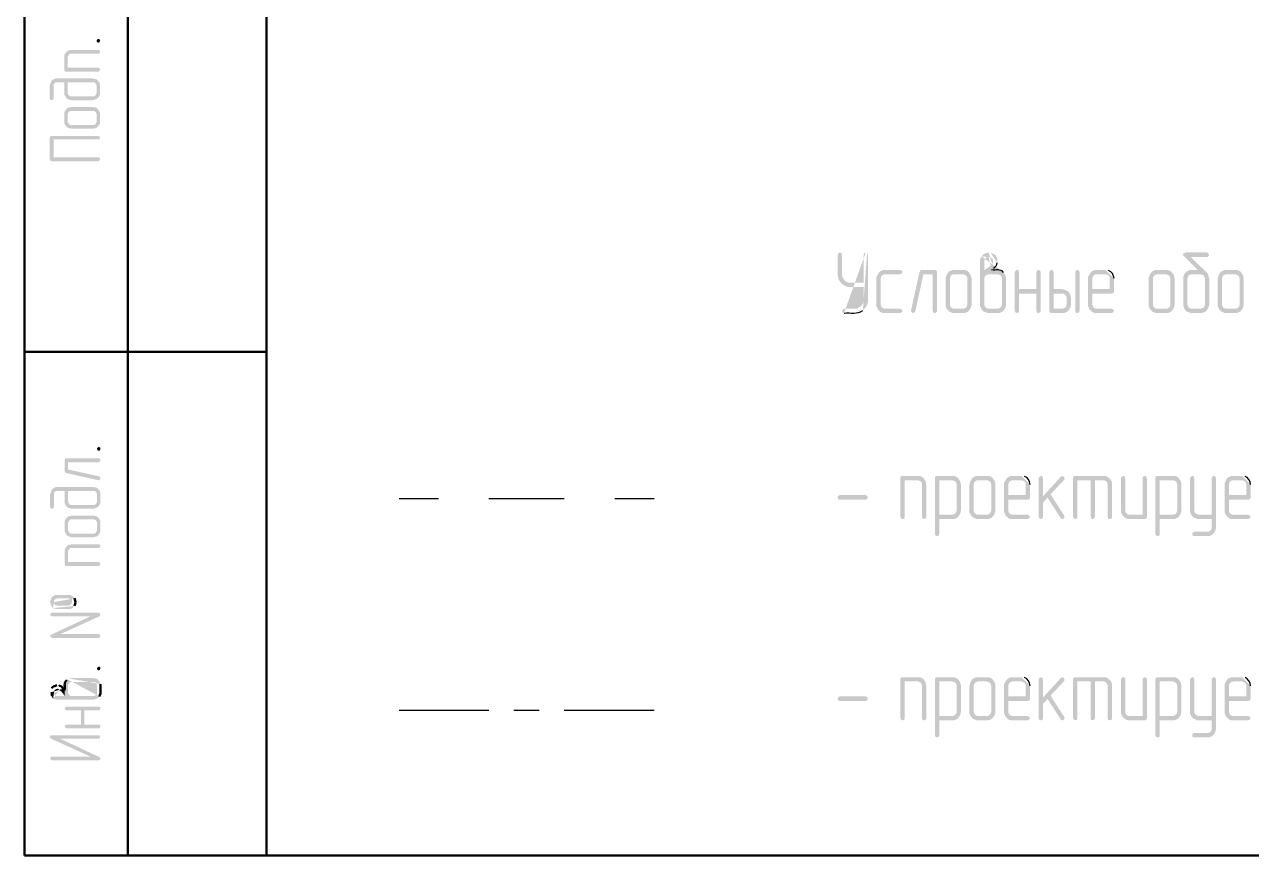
# Model space of a CAD drawing. Header units: millimetres. Extents: x -211 to 10565, y -2293 to 2244.
# Drawn here: x 4537.2 to 4598.1, y -25.8 to 15.5 of the extents above; entities that cross this region are included whole.
import ezdxf

# ---------------------------------------------------------------- set-up
doc = ezdxf.new("R2010")
doc.units = ezdxf.units.MM
doc.layers.add('PDF _Геометрия', color=7, linetype='Continuous')
doc.layers.add('PDF _Сплошная заливка', color=7, linetype='Continuous')

msp = doc.modelspace()

# ---------------------------------------------------------------- hatches: boundary and pattern name
at = {"layer": 'PDF _Сплошная заливка', "transparency": 33554559}
for points in [[(4540.77, 14.668), (4540.791, 14.71), (4540.855, 14.753), (4540.918, 14.731), (4540.939, 14.668), (4540.918, 14.604), (4540.918, 14.583), (4540.855, 14.562), (4540.791, 14.583), (4540.77, 14.647)], [(4539.162, 13.843), (4539.162, 13.208), (4539.183, 13.144), (4539.246, 13.123), (4540.855, 13.123), (4540.918, 13.165), (4540.939, 13.229), (4540.918, 13.292), (4540.855, 13.314), (4539.331, 13.314), (4539.331, 13.843), (4539.31, 14.139), (4539.268, 14.097), (4539.225, 14.033), (4539.183, 13.991), (4539.162, 13.906)], [(4539.31, 14.139), (4539.331, 13.843), (4539.352, 13.906), (4539.395, 13.97), (4539.458, 14.012), (4540.855, 14.012), (4540.918, 14.054), (4540.939, 14.118), (4540.918, 14.181), (4540.855, 14.202), (4539.522, 14.202), (4539.437, 14.181), (4539.373, 14.181)], [(4538.442, 12.425), (4538.442, 11.79), (4538.485, 11.727), (4538.548, 11.705), (4538.612, 11.727), (4538.612, 11.748), (4538.633, 11.811), (4538.633, 12.488), (4538.675, 12.552), (4538.739, 12.594), (4539.162, 12.594), (4539.162, 12.002), (4539.183, 11.938), (4539.268, 11.811), (4539.31, 11.769), (4539.331, 12.594), (4540.643, 12.594), (4540.707, 12.552), (4540.749, 12.488), (4540.77, 12.425), (4540.77, 11.769), (4540.833, 11.811), (4540.876, 11.875), (4540.918, 11.938), (4540.939, 12.002), (4540.939, 12.488), (4540.918, 12.573), (4540.876, 12.615), (4540.833, 12.679), (4540.791, 12.721), (4540.728, 12.763), (4540.664, 12.763), (4540.58, 12.785), (4538.739, 12.785), (4538.675, 12.763), (4538.548, 12.679), (4538.506, 12.615), (4538.463, 12.488)], [(4539.31, 11.769), (4539.373, 11.748), (4539.437, 11.727), (4539.522, 11.705), (4540.58, 11.705), (4540.643, 11.727), (4540.728, 11.748), (4540.77, 11.769), (4540.77, 12.065), (4540.749, 12.002), (4540.707, 11.938), (4540.643, 11.896), (4539.458, 11.896), (4539.395, 11.938), (4539.352, 12.002), (4539.331, 12.065), (4539.331, 12.594)], [(4539.162, 11.007), (4539.162, 10.584), (4539.183, 10.52), (4539.268, 10.393), (4539.331, 10.351), (4539.331, 11.007), (4539.352, 11.071), (4539.395, 11.134), (4539.458, 11.176), (4540.643, 11.176), (4540.707, 11.134), (4540.749, 11.071), (4540.77, 11.007), (4540.77, 10.647), (4540.791, 10.351), (4540.833, 10.393), (4540.876, 10.457), (4540.918, 10.52), (4540.939, 10.584), (4540.939, 11.071), (4540.918, 11.134), (4540.876, 11.198), (4540.833, 11.261), (4540.791, 11.303), (4540.728, 11.346), (4540.664, 11.346), (4540.58, 11.367), (4539.522, 11.367), (4539.437, 11.346), (4539.373, 11.346), (4539.31, 11.303), (4539.268, 11.261), (4539.225, 11.198), (4539.183, 11.155), (4539.162, 11.071)], [(4539.331, 10.351), (4539.373, 10.33), (4539.458, 10.309), (4539.522, 10.288), (4540.58, 10.288), (4540.643, 10.309), (4540.728, 10.33), (4540.791, 10.351), (4540.77, 10.647), (4540.749, 10.584), (4540.707, 10.52), (4540.643, 10.478), (4539.458, 10.478), (4539.395, 10.52), (4539.352, 10.584), (4539.331, 10.647), (4539.331, 11.007)], [(4538.442, 9.843), (4538.442, 8.764), (4538.485, 8.701), (4538.548, 8.679), (4540.855, 8.679), (4540.918, 8.722), (4540.939, 8.785), (4540.918, 8.849), (4540.855, 8.87), (4538.633, 8.87), (4538.633, 9.759), (4538.548, 9.928), (4538.527, 9.928), (4538.463, 9.907)], [(4538.548, 9.928), (4538.633, 9.759), (4540.855, 9.759), (4540.918, 9.78), (4540.939, 9.843), (4540.918, 9.907), (4540.855, 9.928)], [(4577.631, 4.151), (4577.568, 4.109), (4577.526, 4.024), (4577.526, 3.008), (4577.547, 2.945), (4577.568, 2.818), (4577.61, 2.755), (4577.653, 2.691), (4577.716, 2.628), (4578.16, 2.649), (4578.076, 2.649), (4578.012, 2.67), (4577.928, 2.712), (4577.864, 2.776), (4577.822, 2.839), (4577.78, 2.903), (4577.737, 3.072), (4577.737, 4.045), (4577.716, 4.109)], [(4595.851, 4.151), (4594.771, 4.151), (4594.771, 4.13), (4594.687, 4.109), (4594.644, 4.045), (4594.666, 4.003), (4595.385, 3.284), (4595.004, 3.284), (4594.941, 3.262), (4594.856, 3.22), (4594.793, 3.157), (4594.729, 3.093), (4594.708, 3.03), (4594.666, 2.945), (4594.666, 1.485), (4594.708, 1.421), (4594.729, 1.337), (4595.089, 1.358), (4595.004, 1.379), (4594.941, 1.421), (4594.898, 1.485), (4594.877, 1.57), (4594.877, 2.86), (4594.898, 2.945), (4594.941, 3.008), (4595.004, 3.051), (4595.089, 3.072), (4595.512, 3.072), (4595.893, 3.093), (4595.829, 3.157), (4595.046, 3.918), (4595.851, 3.918), (4595.914, 3.961), (4595.956, 4.024), (4595.914, 4.109)], [(4580.636, 3.284), (4579.79, 3.284), (4579.705, 3.241), (4579.642, 3.22), (4579.578, 3.157), (4579.536, 3.093), (4579.494, 3.008), (4579.451, 2.945), (4579.451, 1.485), (4579.494, 1.4), (4579.515, 1.337), (4579.578, 1.273), (4579.642, 1.21), (4579.705, 1.168), (4579.79, 1.146), (4580.636, 1.146), (4580.7, 1.189), (4580.742, 1.252), (4580.7, 1.316), (4580.636, 1.358), (4579.874, 1.358), (4579.79, 1.379), (4579.726, 1.421), (4579.684, 1.485), (4579.663, 1.57), (4579.663, 2.86), (4579.684, 2.945), (4579.726, 3.008), (4579.79, 3.051), (4579.874, 3.072), (4580.636, 3.072), (4580.7, 3.114), (4580.742, 3.178), (4580.7, 3.241)], [(4582.35, 3.284), (4581.694, 3.284), (4581.631, 3.262), (4581.588, 3.199), (4581.165, 1.273), (4581.165, 1.252), (4581.208, 1.168), (4581.271, 1.146), (4581.335, 1.168), (4581.377, 1.231), (4581.779, 3.072), (4582.244, 3.072), (4582.456, 3.178), (4582.456, 3.199), (4582.414, 3.262)], [(4582.456, 3.178), (4582.244, 3.072), (4582.244, 1.252), (4582.266, 1.168), (4582.35, 1.146), (4582.414, 1.168), (4582.456, 1.252)], [(4582.964, 3.093), (4582.922, 3.008), (4582.9, 2.945), (4582.879, 2.86), (4582.879, 1.485), (4582.922, 1.4), (4582.943, 1.337), (4583.302, 1.358), (4583.218, 1.379), (4583.154, 1.421), (4583.112, 1.485), (4583.091, 1.57), (4583.091, 2.86), (4583.112, 2.945), (4583.154, 3.008), (4583.218, 3.051), (4583.302, 3.072), (4583.747, 3.072)], [(4583.747, 3.284), (4583.218, 3.284), (4583.133, 3.241), (4583.07, 3.22), (4583.006, 3.157), (4582.964, 3.093), (4583.747, 3.072), (4583.81, 3.051), (4583.895, 3.008), (4583.937, 2.945), (4583.958, 2.86), (4583.958, 1.57), (4583.937, 1.485), (4583.895, 1.421), (4583.831, 1.379), (4583.747, 1.358), (4583.302, 1.358), (4582.943, 1.337), (4583.07, 1.21), (4583.133, 1.189), (4583.218, 1.146), (4583.81, 1.146), (4583.895, 1.168), (4583.98, 1.21), (4584.043, 1.273), (4584.085, 1.337), (4584.128, 1.4), (4584.17, 1.57), (4584.17, 2.86), (4584.128, 3.03), (4584.085, 3.093), (4584.043, 3.157), (4583.98, 3.22), (4583.895, 3.262), (4583.831, 3.284)], [(4585.799, 3.093), (4585.44, 3.072), (4585.524, 3.051), (4585.609, 3.008), (4585.651, 2.945), (4585.672, 2.86), (4585.672, 1.57), (4585.651, 1.485), (4585.609, 1.421), (4585.524, 1.379), (4585.44, 1.358), (4585.016, 1.358), (4584.657, 1.337), (4584.784, 1.21), (4584.868, 1.189), (4584.932, 1.146), (4585.545, 1.146), (4585.609, 1.168), (4585.694, 1.21), (4585.757, 1.273), (4585.842, 1.4), (4585.863, 1.485), (4585.884, 1.57), (4585.884, 2.86), (4585.863, 2.945), (4585.842, 3.03)], [(4586.413, 3.284), (4586.35, 3.241), (4586.307, 3.178), (4586.307, 1.252), (4586.35, 1.168), (4586.413, 1.146), (4586.498, 1.168), (4586.519, 1.252), (4586.519, 2.099), (4587.386, 2.099), (4586.519, 2.331), (4586.519, 3.178), (4586.498, 3.262)], [(4587.492, 3.284), (4587.408, 3.241), (4587.386, 3.178), (4587.386, 2.331), (4586.519, 2.331), (4587.386, 2.099), (4587.386, 1.252), (4587.408, 1.168), (4587.492, 1.146), (4587.556, 1.168), (4587.598, 1.252), (4587.598, 3.178), (4587.556, 3.262)], [(4588.127, 3.284), (4588.064, 3.241), (4588.021, 3.178), (4588.021, 1.231), (4588.064, 1.168), (4588.127, 1.146), (4588.741, 1.146), (4588.825, 1.168), (4588.91, 1.21), (4588.973, 1.273), (4589.016, 1.337), (4588.233, 1.358), (4588.233, 2.099), (4588.656, 2.099), (4589.016, 2.141), (4588.973, 2.204), (4588.91, 2.247), (4588.825, 2.289), (4588.762, 2.31), (4588.656, 2.331), (4588.233, 2.331), (4588.233, 3.178), (4588.212, 3.262)], [(4589.418, 3.284), (4589.333, 3.241), (4589.312, 3.178), (4589.312, 1.252), (4589.333, 1.168), (4589.418, 1.146), (4589.481, 1.168), (4589.502, 1.168), (4589.524, 1.252), (4589.524, 3.178), (4589.481, 3.262)], [(4590.031, 3.093), (4589.989, 3.008), (4589.947, 2.945), (4589.947, 1.485), (4589.989, 1.4), (4590.01, 1.337), (4590.074, 1.273), (4590.137, 1.21), (4590.201, 1.168), (4590.285, 1.146), (4591.132, 1.146), (4591.195, 1.189), (4591.238, 1.252), (4591.195, 1.316), (4591.132, 1.358), (4590.37, 1.358), (4590.285, 1.379), (4590.222, 1.421), (4590.18, 1.485), (4590.158, 1.57), (4590.158, 2.099), (4591.132, 2.099), (4591.153, 2.12), (4591.216, 2.141), (4591.238, 2.226), (4590.158, 2.331), (4590.158, 2.86), (4590.18, 2.945), (4590.222, 3.008), (4590.285, 3.051), (4590.37, 3.072), (4590.814, 3.072)], [(4593.036, 3.093), (4592.994, 3.008), (4592.973, 2.945), (4592.952, 2.86), (4592.952, 1.485), (4592.994, 1.4), (4593.015, 1.337), (4593.375, 1.358), (4593.29, 1.379), (4593.227, 1.421), (4593.184, 1.485), (4593.163, 1.57), (4593.163, 2.86), (4593.184, 2.945), (4593.227, 3.008), (4593.29, 3.051), (4593.375, 3.072), (4593.819, 3.072)], [(4593.819, 3.284), (4593.29, 3.284), (4593.206, 3.241), (4593.142, 3.22), (4593.079, 3.157), (4593.036, 3.093), (4593.819, 3.072), (4593.883, 3.051), (4593.967, 3.008), (4594.01, 2.945), (4594.031, 2.86), (4594.031, 1.57), (4594.01, 1.485), (4593.967, 1.421), (4593.904, 1.379), (4593.819, 1.358), (4593.375, 1.358), (4593.015, 1.337), (4593.142, 1.21), (4593.206, 1.189), (4593.29, 1.146), (4593.883, 1.146), (4593.967, 1.168), (4594.052, 1.21), (4594.115, 1.273), (4594.2, 1.4), (4594.242, 1.57), (4594.242, 2.86), (4594.2, 3.03), (4594.115, 3.157), (4594.052, 3.22), (4593.967, 3.262), (4593.904, 3.284)], [(4595.893, 3.093), (4595.512, 3.072), (4595.597, 3.051), (4595.681, 3.008), (4595.724, 2.945), (4595.745, 2.86), (4595.745, 1.57), (4595.724, 1.485), (4595.681, 1.421), (4595.597, 1.379), (4595.512, 1.358), (4595.089, 1.358), (4594.729, 1.337), (4594.793, 1.273), (4594.856, 1.21), (4594.941, 1.189), (4595.004, 1.146), (4595.618, 1.146), (4595.681, 1.189), (4595.766, 1.21), (4595.829, 1.273), (4595.914, 1.4), (4595.956, 1.57), (4595.956, 2.86), (4595.935, 2.924), (4595.914, 3.008)], [(4596.464, 3.093), (4596.422, 3.008), (4596.401, 2.945), (4596.38, 2.86), (4596.38, 1.485), (4596.422, 1.4), (4596.443, 1.337), (4596.803, 1.358), (4596.718, 1.379), (4596.655, 1.421), (4596.612, 1.485), (4596.591, 1.57), (4596.591, 2.86), (4596.612, 2.945), (4596.655, 3.008), (4596.718, 3.051), (4596.803, 3.072), (4597.247, 3.072)], [(4597.247, 3.284), (4596.718, 3.284), (4596.634, 3.241), (4596.57, 3.22), (4596.507, 3.157), (4596.464, 3.093), (4597.247, 3.072), (4597.311, 3.051), (4597.395, 3.008), (4597.438, 2.945), (4597.459, 2.86), (4597.459, 1.57), (4597.438, 1.485), (4597.395, 1.421), (4597.332, 1.379), (4597.247, 1.358), (4596.803, 1.358), (4596.443, 1.337), (4596.507, 1.273), (4596.57, 1.21), (4596.634, 1.189), (4596.718, 1.146), (4597.311, 1.146), (4597.395, 1.168), (4597.48, 1.21), (4597.543, 1.273), (4597.628, 1.4), (4597.67, 1.57), (4597.67, 2.86), (4597.628, 3.03), (4597.543, 3.157), (4597.48, 3.22), (4597.395, 3.262), (4597.332, 3.284)], [(4589.016, 2.141), (4588.656, 2.099), (4588.741, 2.099), (4588.825, 2.056), (4588.868, 1.972), (4588.889, 1.887), (4588.889, 1.57), (4588.868, 1.485), (4588.825, 1.421), (4588.741, 1.379), (4588.656, 1.358), (4588.233, 1.358), (4589.016, 1.337), (4589.058, 1.4), (4589.079, 1.485), (4589.1, 1.57), (4589.1, 1.887), (4589.058, 2.056)], [(4539.183, -6.154), (4539.183, -6.704), (4539.204, -6.746), (4539.246, -6.789), (4540.855, -7.149), (4540.876, -7.149), (4540.939, -7.106), (4540.96, -7.043), (4540.939, -7), (4540.897, -6.958), (4539.352, -6.62), (4539.352, -6.26), (4539.268, -6.069), (4539.246, -6.069), (4539.204, -6.091)], [(4539.268, -6.069), (4539.352, -6.26), (4540.876, -6.26), (4540.939, -6.217), (4540.96, -6.154), (4540.939, -6.091), (4540.876, -6.069)], [(4540.791, -5.583), (4540.812, -5.54), (4540.876, -5.498), (4540.939, -5.519), (4540.96, -5.583), (4540.939, -5.646), (4540.939, -5.667), (4540.876, -5.688), (4540.812, -5.667), (4540.791, -5.604)], [(4581.504, -6.937), (4580.721, -6.937), (4580.657, -6.958), (4580.636, -7.043), (4580.636, -8.968), (4580.679, -9.053), (4580.742, -9.074), (4580.827, -9.053), (4580.848, -8.968), (4580.848, -7.149), (4581.504, -7.149), (4581.842, -7.127), (4581.8, -7.064), (4581.737, -7), (4581.652, -6.958), (4581.588, -6.937)], [(4581.842, -7.127), (4581.504, -7.149), (4581.567, -7.17), (4581.652, -7.212), (4581.694, -7.275), (4581.715, -7.36), (4581.715, -8.968), (4581.737, -9.053), (4581.821, -9.074), (4581.885, -9.053), (4581.927, -8.968), (4581.927, -7.36), (4581.885, -7.191)], [(4583.218, -6.937), (4582.435, -6.937), (4582.371, -6.958), (4582.35, -7.043), (4582.35, -9.836), (4582.393, -9.899), (4582.456, -9.921), (4582.541, -9.899), (4582.562, -9.815), (4582.562, -9.074), (4583.302, -9.074), (4583.366, -9.053), (4583.451, -9.011), (4583.514, -8.947), (4583.556, -8.884), (4582.562, -8.863), (4582.562, -7.149), (4583.218, -7.149), (4583.556, -7.127), (4583.514, -7.064), (4583.451, -7), (4583.366, -6.958), (4583.302, -6.937)], [(4583.556, -7.127), (4583.218, -7.149), (4583.281, -7.17), (4583.366, -7.212), (4583.408, -7.275), (4583.429, -7.36), (4583.429, -8.651), (4583.408, -8.736), (4583.366, -8.799), (4583.281, -8.841), (4583.218, -8.863), (4582.562, -8.863), (4583.556, -8.884), (4583.599, -8.82), (4583.641, -8.651), (4583.641, -7.36), (4583.599, -7.191)], [(4584.149, -7.127), (4584.107, -7.212), (4584.085, -7.275), (4584.064, -7.36), (4584.064, -8.736), (4584.107, -8.82), (4584.128, -8.884), (4584.487, -8.863), (4584.403, -8.841), (4584.339, -8.799), (4584.297, -8.736), (4584.276, -8.651), (4584.276, -7.36), (4584.297, -7.275), (4584.339, -7.212), (4584.403, -7.17), (4584.487, -7.149), (4584.932, -7.149)], [(4584.932, -6.937), (4584.403, -6.937), (4584.318, -6.979), (4584.255, -7), (4584.191, -7.064), (4584.149, -7.127), (4584.932, -7.149), (4584.995, -7.17), (4585.08, -7.212), (4585.122, -7.275), (4585.143, -7.36), (4585.143, -8.651), (4585.122, -8.736), (4585.08, -8.799), (4585.016, -8.841), (4584.932, -8.863), (4584.487, -8.863), (4584.128, -8.884), (4584.255, -9.011), (4584.318, -9.032), (4584.403, -9.074), (4584.995, -9.074), (4585.08, -9.053), (4585.165, -9.011), (4585.228, -8.947), (4585.313, -8.82), (4585.334, -8.736), (4585.355, -8.651), (4585.355, -7.36), (4585.313, -7.191), (4585.228, -7.064), (4585.165, -7), (4585.08, -6.958), (4585.016, -6.937)], [(4585.863, -7.127), (4585.821, -7.212), (4585.778, -7.275), (4585.778, -8.736), (4585.821, -8.82), (4585.842, -8.884), (4585.905, -8.947), (4585.969, -9.011), (4586.032, -9.053), (4586.117, -9.074), (4586.963, -9.074), (4587.027, -9.032), (4587.069, -8.968), (4587.027, -8.905), (4586.963, -8.863), (4586.201, -8.863), (4586.117, -8.841), (4586.053, -8.799), (4586.011, -8.736), (4585.99, -8.651), (4585.99, -8.122), (4586.963, -8.122), (4586.984, -8.101), (4587.048, -8.08), (4587.069, -7.995), (4585.99, -7.889), (4585.99, -7.36), (4586.011, -7.275), (4586.053, -7.212), (4586.117, -7.17), (4586.201, -7.149), (4586.646, -7.149)], [(4587.598, -6.937), (4587.535, -6.979), (4587.492, -7.043), (4587.492, -8.968), (4587.535, -9.053), (4587.598, -9.074), (4587.683, -9.053), (4587.704, -8.968), (4587.704, -8.27), (4587.937, -8.016), (4587.704, -7.953), (4587.704, -7.043), (4587.683, -6.958)], [(4588.677, -6.937), (4588.593, -6.979), (4587.704, -7.953), (4587.937, -8.016), (4588.593, -9.032), (4588.614, -9.053), (4588.677, -9.074), (4588.741, -9.053), (4588.783, -8.968), (4588.762, -8.905), (4588.085, -7.847), (4588.762, -7.127), (4588.783, -7.043), (4588.741, -6.979)], [(4590.709, -6.937), (4589.291, -6.937), (4589.227, -6.958), (4589.206, -7.043), (4589.206, -8.968), (4589.249, -9.053), (4589.312, -9.074), (4589.397, -9.053), (4589.418, -8.968), (4589.418, -7.149), (4590.709, -7.149), (4591.068, -7.127), (4590.941, -7), (4590.878, -6.958), (4590.793, -6.937)], [(4590.285, -7.149), (4590.074, -7.149), (4590.074, -8.968), (4590.095, -9.053), (4590.18, -9.074), (4590.243, -9.053), (4590.285, -8.968)], [(4591.068, -7.127), (4590.709, -7.149), (4590.793, -7.17), (4590.857, -7.212), (4590.899, -7.275), (4590.92, -7.36), (4590.92, -8.968), (4590.941, -9.053), (4591.026, -9.074), (4591.111, -9.053), (4591.132, -8.968), (4591.132, -7.275), (4591.111, -7.191)], [(4591.682, -6.937), (4591.618, -6.979), (4591.576, -7.043), (4591.576, -8.736), (4591.618, -8.82), (4591.64, -8.884), (4591.999, -8.863), (4591.915, -8.841), (4591.851, -8.799), (4591.809, -8.736), (4591.788, -8.651), (4591.788, -7.043), (4591.767, -6.958)], [(4592.761, -6.937), (4592.677, -6.979), (4592.655, -7.043), (4592.655, -8.863), (4591.999, -8.863), (4591.64, -8.884), (4591.703, -8.947), (4591.767, -9.011), (4591.83, -9.032), (4591.915, -9.074), (4592.782, -9.074), (4592.846, -9.032), (4592.867, -8.968), (4592.867, -7.043), (4592.825, -6.958)], [(4594.158, -6.937), (4593.375, -6.937), (4593.311, -6.958), (4593.29, -7.043), (4593.29, -9.836), (4593.332, -9.899), (4593.396, -9.921), (4593.481, -9.899), (4593.502, -9.815), (4593.502, -9.074), (4594.242, -9.074), (4594.306, -9.053), (4594.391, -9.011), (4594.454, -8.947), (4594.496, -8.884), (4593.502, -8.863), (4593.502, -7.149), (4594.158, -7.149), (4594.496, -7.127), (4594.454, -7.064), (4594.391, -7), (4594.306, -6.958), (4594.242, -6.937)], [(4594.496, -7.127), (4594.158, -7.149), (4594.221, -7.17), (4594.306, -7.212), (4594.348, -7.275), (4594.369, -7.36), (4594.369, -8.651), (4594.348, -8.736), (4594.306, -8.799), (4594.221, -8.841), (4594.158, -8.863), (4593.502, -8.863), (4594.496, -8.884), (4594.539, -8.82), (4594.581, -8.651), (4594.581, -7.36), (4594.539, -7.191)], [(4595.11, -6.937), (4595.046, -6.979), (4595.004, -7.043), (4595.004, -8.736), (4595.046, -8.799), (4595.068, -8.884), (4595.427, -8.863), (4595.364, -8.841), (4595.279, -8.799), (4595.237, -8.736), (4595.216, -8.651), (4595.216, -7.043), (4595.195, -6.958)], [(4596.189, -6.937), (4596.104, -6.979), (4596.083, -7.043), (4596.083, -8.863), (4595.427, -8.863), (4595.068, -8.884), (4595.195, -9.011), (4595.279, -9.032), (4595.343, -9.074), (4596.083, -9.074), (4596.083, -9.497), (4596.062, -9.582), (4596.02, -9.645), (4595.956, -9.688), (4595.872, -9.709), (4595.216, -9.709), (4595.131, -9.751), (4595.11, -9.815), (4595.131, -9.899), (4595.216, -9.921), (4595.956, -9.921), (4596.02, -9.899), (4596.104, -9.857), (4596.168, -9.794), (4596.253, -9.667), (4596.295, -9.497), (4596.295, -7.043), (4596.253, -6.958)], [(4596.803, -7.127), (4596.76, -7.212), (4596.718, -7.275), (4596.718, -8.736), (4596.76, -8.82), (4596.782, -8.884), (4596.845, -8.947), (4596.909, -9.011), (4596.972, -9.053), (4597.057, -9.074), (4597.903, -9.074), (4597.967, -9.032), (4598.009, -8.968), (4597.967, -8.905), (4597.903, -8.863), (4597.141, -8.863), (4597.057, -8.841), (4596.993, -8.799), (4596.951, -8.736), (4596.93, -8.651), (4596.93, -8.122), (4597.903, -8.122), (4597.924, -8.101), (4597.988, -8.08), (4598.009, -7.995), (4596.93, -7.889), (4596.93, -7.36), (4596.951, -7.275), (4596.993, -7.212), (4597.057, -7.17), (4597.141, -7.149), (4597.586, -7.149)], [(4538.463, -7.847), (4538.463, -8.482), (4538.506, -8.545), (4538.569, -8.566), (4538.633, -8.545), (4538.633, -8.524), (4538.654, -8.46), (4538.654, -7.783), (4538.696, -7.72), (4538.76, -7.678), (4539.183, -7.678), (4539.183, -8.27), (4539.204, -8.334), (4539.246, -8.397), (4539.289, -8.46), (4539.331, -8.503), (4539.352, -7.678), (4540.664, -7.678), (4540.728, -7.72), (4540.77, -7.783), (4540.791, -7.847), (4540.791, -8.503), (4540.855, -8.46), (4540.939, -8.334), (4540.96, -8.27), (4540.96, -7.783), (4540.939, -7.699), (4540.897, -7.656), (4540.855, -7.593), (4540.812, -7.551), (4540.749, -7.508), (4540.685, -7.508), (4540.601, -7.487), (4538.76, -7.487), (4538.696, -7.508), (4538.633, -7.551), (4538.569, -7.593), (4538.527, -7.656), (4538.506, -7.72), (4538.485, -7.783)], [(4539.331, -8.503), (4539.395, -8.524), (4539.458, -8.545), (4539.543, -8.566), (4540.601, -8.566), (4540.664, -8.545), (4540.749, -8.524), (4540.791, -8.503), (4540.791, -8.207), (4540.77, -8.27), (4540.728, -8.334), (4540.664, -8.376), (4539.479, -8.376), (4539.416, -8.334), (4539.373, -8.27), (4539.352, -8.207), (4539.352, -7.678)], [(4578.922, -8.122), (4577.631, -8.122), (4577.547, -8.08), (4577.526, -7.995), (4577.547, -7.931), (4577.631, -7.889), (4578.922, -7.889), (4578.986, -7.931), (4579.028, -7.995), (4578.986, -8.08)], [(4539.183, -9.265), (4539.183, -9.688), (4539.204, -9.751), (4539.246, -9.815), (4539.289, -9.878), (4539.352, -9.921), (4539.352, -9.265), (4539.373, -9.201), (4539.416, -9.138), (4539.479, -9.095), (4540.664, -9.095), (4540.728, -9.138), (4540.77, -9.201), (4540.791, -9.265), (4540.791, -9.624), (4540.812, -9.921), (4540.855, -9.878), (4540.939, -9.751), (4540.96, -9.688), (4540.96, -9.201), (4540.939, -9.138), (4540.855, -9.011), (4540.812, -8.968), (4540.749, -8.926), (4540.685, -8.926), (4540.601, -8.905), (4539.543, -8.905), (4539.458, -8.926), (4539.395, -8.926), (4539.331, -8.968), (4539.289, -9.011), (4539.246, -9.074), (4539.204, -9.116), (4539.183, -9.201)], [(4539.352, -9.921), (4539.395, -9.942), (4539.479, -9.963), (4539.543, -9.984), (4540.601, -9.984), (4540.664, -9.963), (4540.749, -9.942), (4540.812, -9.921), (4540.791, -9.624), (4540.77, -9.688), (4540.728, -9.751), (4540.664, -9.794), (4539.479, -9.794), (4539.416, -9.751), (4539.373, -9.688), (4539.352, -9.624), (4539.352, -9.265)], [(4539.331, -10.386), (4539.352, -10.682), (4539.373, -10.619), (4539.416, -10.555), (4539.479, -10.513), (4540.876, -10.513), (4540.939, -10.471), (4540.96, -10.407), (4540.939, -10.344), (4540.876, -10.323), (4539.543, -10.323), (4539.458, -10.344), (4539.395, -10.344)], [(4539.183, -10.682), (4539.183, -11.317), (4539.204, -11.381), (4539.268, -11.402), (4540.876, -11.402), (4540.939, -11.359), (4540.96, -11.296), (4540.939, -11.232), (4540.876, -11.211), (4539.352, -11.211), (4539.352, -10.682), (4539.331, -10.386), (4539.289, -10.428), (4539.246, -10.492), (4539.204, -10.534), (4539.183, -10.619)], [(4538.463, -13.2), (4538.485, -13.243), (4538.485, -13.306), (4538.569, -13.433), (4538.569, -13.454), (4538.612, -13.497), (4538.654, -13.2), (4538.654, -13.137), (4538.696, -13.073), (4538.76, -13.031), (4538.823, -13.01), (4539.373, -13.01), (4539.437, -13.031), (4539.5, -13.073), (4539.522, -13.137), (4539.543, -13.2), (4539.564, -12.904), (4539.5, -12.862), (4539.437, -12.841), (4538.739, -12.841), (4538.675, -12.862), (4538.612, -12.904), (4538.527, -12.989), (4538.506, -13.052), (4538.485, -13.116)], [(4538.463, -13.814), (4538.506, -13.878), (4538.569, -13.899), (4540.474, -13.899), (4540.876, -13.729), (4538.548, -13.729), (4538.506, -13.751)], [(4538.463, -14.872), (4538.506, -14.936), (4538.569, -14.978), (4538.971, -14.787), (4540.918, -13.899), (4540.96, -13.814), (4540.939, -13.751), (4540.876, -13.729), (4540.474, -13.899), (4538.527, -14.809), (4538.485, -14.83)], [(4538.569, -14.978), (4540.876, -14.978), (4540.939, -14.936), (4540.96, -14.872), (4540.939, -14.809), (4540.876, -14.787), (4538.971, -14.787)], [(4540.791, -16.48), (4540.812, -16.438), (4540.876, -16.396), (4540.939, -16.417), (4540.96, -16.48), (4540.939, -16.544), (4540.939, -16.565), (4540.876, -16.586), (4540.812, -16.565), (4540.791, -16.501)], [(4581.504, -16.925), (4580.721, -16.925), (4580.657, -16.946), (4580.636, -17.03), (4580.636, -18.956), (4580.679, -19.041), (4580.742, -19.062), (4580.827, -19.041), (4580.848, -18.956), (4580.848, -17.136), (4581.504, -17.136), (4581.842, -17.115), (4581.8, -17.052), (4581.737, -16.988), (4581.652, -16.946), (4581.588, -16.925)], [(4583.218, -16.925), (4582.435, -16.925), (4582.371, -16.946), (4582.35, -17.03), (4582.35, -19.824), (4582.393, -19.887), (4582.456, -19.908), (4582.541, -19.887), (4582.562, -19.802), (4582.562, -19.062), (4583.302, -19.062), (4583.366, -19.041), (4583.451, -18.998), (4583.514, -18.935), (4583.556, -18.871), (4582.562, -18.85), (4582.562, -17.136), (4583.218, -17.136), (4583.556, -17.115), (4583.514, -17.052), (4583.451, -16.988), (4583.366, -16.946), (4583.302, -16.925)], [(4584.932, -16.925), (4584.403, -16.925), (4584.318, -16.967), (4584.255, -16.988), (4584.191, -17.052), (4584.149, -17.115), (4584.932, -17.136), (4584.995, -17.157), (4585.08, -17.2), (4585.122, -17.263), (4585.143, -17.348), (4585.143, -18.639), (4585.122, -18.723), (4585.08, -18.787), (4585.016, -18.829), (4584.932, -18.85), (4584.487, -18.85), (4584.128, -18.871), (4584.255, -18.998), (4584.318, -19.02), (4584.403, -19.062), (4584.995, -19.062), (4585.08, -19.041), (4585.165, -18.998), (4585.228, -18.935), (4585.313, -18.808), (4585.355, -18.639), (4585.355, -17.348), (4585.334, -17.263), (4585.313, -17.179), (4585.228, -17.052), (4585.165, -16.988), (4585.08, -16.946), (4585.016, -16.925)], [(4587.598, -16.925), (4587.535, -16.967), (4587.492, -17.03), (4587.492, -18.956), (4587.535, -19.041), (4587.598, -19.062), (4587.683, -19.041), (4587.704, -18.956), (4587.704, -18.258), (4587.937, -18.004), (4587.704, -17.94), (4587.704, -17.03), (4587.683, -16.946)], [(4588.677, -16.925), (4588.593, -16.967), (4587.704, -17.94), (4587.937, -18.004), (4588.593, -19.02), (4588.614, -19.041), (4588.677, -19.062), (4588.741, -19.041), (4588.783, -18.956), (4588.762, -18.893), (4588.085, -17.835), (4588.762, -17.115), (4588.783, -17.03), (4588.741, -16.967)], [(4590.709, -16.925), (4589.291, -16.925), (4589.227, -16.946), (4589.206, -17.03), (4589.206, -18.956), (4589.249, -19.041), (4589.312, -19.062), (4589.397, -19.041), (4589.418, -18.956), (4589.418, -17.136), (4590.709, -17.136), (4591.068, -17.115), (4590.941, -16.988), (4590.878, -16.946), (4590.793, -16.925)], [(4591.682, -16.925), (4591.618, -16.967), (4591.576, -17.03), (4591.576, -18.723), (4591.618, -18.808), (4591.64, -18.871), (4591.999, -18.85), (4591.915, -18.829), (4591.851, -18.787), (4591.809, -18.723), (4591.788, -18.639), (4591.788, -17.03), (4591.767, -16.946)], [(4592.761, -16.925), (4592.677, -16.967), (4592.655, -17.03), (4592.655, -18.85), (4591.999, -18.85), (4591.64, -18.871), (4591.703, -18.935), (4591.767, -18.998), (4591.83, -19.02), (4591.915, -19.062), (4592.782, -19.062), (4592.846, -19.02), (4592.867, -18.956), (4592.867, -17.03), (4592.825, -16.946)], [(4594.158, -16.925), (4593.375, -16.925), (4593.311, -16.946), (4593.29, -17.03), (4593.29, -19.824), (4593.332, -19.887), (4593.396, -19.908), (4593.481, -19.887), (4593.502, -19.802), (4593.502, -19.062), (4594.242, -19.062), (4594.306, -19.041), (4594.391, -18.998), (4594.454, -18.935), (4594.496, -18.871), (4593.502, -18.85), (4593.502, -17.136), (4594.158, -17.136), (4594.496, -17.115), (4594.454, -17.052), (4594.391, -16.988), (4594.306, -16.946), (4594.242, -16.925)], [(4595.11, -16.925), (4595.046, -16.967), (4595.004, -17.03), (4595.004, -18.723), (4595.046, -18.787), (4595.068, -18.871), (4595.427, -18.85), (4595.364, -18.829), (4595.279, -18.787), (4595.237, -18.723), (4595.216, -18.639), (4595.216, -17.03), (4595.195, -16.946)], [(4596.189, -16.925), (4596.104, -16.967), (4596.083, -17.03), (4596.083, -18.85), (4595.427, -18.85), (4595.068, -18.871), (4595.195, -18.998), (4595.279, -19.02), (4595.343, -19.062), (4596.083, -19.062), (4596.083, -19.485), (4596.062, -19.57), (4596.02, -19.633), (4595.956, -19.676), (4595.872, -19.697), (4595.216, -19.697), (4595.131, -19.739), (4595.11, -19.802), (4595.131, -19.887), (4595.216, -19.908), (4595.956, -19.908), (4596.02, -19.887), (4596.104, -19.845), (4596.168, -19.781), (4596.253, -19.654), (4596.295, -19.485), (4596.295, -17.03), (4596.253, -16.946)], [(4581.842, -17.115), (4581.504, -17.136), (4581.567, -17.157), (4581.652, -17.2), (4581.694, -17.263), (4581.715, -17.348), (4581.715, -18.956), (4581.737, -19.041), (4581.821, -19.062), (4581.885, -19.041), (4581.927, -18.956), (4581.927, -17.348), (4581.885, -17.179)], [(4583.556, -17.115), (4583.218, -17.136), (4583.281, -17.157), (4583.366, -17.2), (4583.408, -17.263), (4583.429, -17.348), (4583.429, -18.639), (4583.408, -18.723), (4583.366, -18.787), (4583.281, -18.829), (4583.218, -18.85), (4582.562, -18.85), (4583.556, -18.871), (4583.599, -18.808), (4583.641, -18.639), (4583.641, -17.348), (4583.599, -17.179)], [(4584.149, -17.115), (4584.107, -17.2), (4584.085, -17.263), (4584.064, -17.348), (4584.064, -18.723), (4584.107, -18.808), (4584.128, -18.871), (4584.487, -18.85), (4584.403, -18.829), (4584.339, -18.787), (4584.297, -18.723), (4584.276, -18.639), (4584.276, -17.348), (4584.297, -17.263), (4584.339, -17.2), (4584.403, -17.157), (4584.487, -17.136), (4584.932, -17.136)], [(4585.863, -17.115), (4585.821, -17.2), (4585.778, -17.263), (4585.778, -18.723), (4585.821, -18.808), (4585.842, -18.871), (4585.905, -18.935), (4585.969, -18.998), (4586.032, -19.041), (4586.117, -19.062), (4586.963, -19.062), (4587.027, -19.02), (4587.069, -18.956), (4587.027, -18.893), (4586.963, -18.85), (4586.201, -18.85), (4586.117, -18.829), (4586.053, -18.787), (4586.011, -18.723), (4585.99, -18.639), (4585.99, -18.11), (4586.963, -18.11), (4586.984, -18.088), (4587.048, -18.067), (4587.069, -17.983), (4585.99, -17.877), (4585.99, -17.348), (4586.011, -17.263), (4586.053, -17.2), (4586.117, -17.157), (4586.201, -17.136), (4586.646, -17.136)], [(4590.285, -17.136), (4590.074, -17.136), (4590.074, -18.956), (4590.095, -19.041), (4590.18, -19.062), (4590.243, -19.041), (4590.285, -18.956)], [(4591.068, -17.115), (4590.709, -17.136), (4590.793, -17.157), (4590.857, -17.2), (4590.899, -17.263), (4590.92, -17.348), (4590.92, -18.956), (4590.941, -19.041), (4591.026, -19.062), (4591.111, -19.041), (4591.132, -18.956), (4591.132, -17.263), (4591.111, -17.179)], [(4594.496, -17.115), (4594.158, -17.136), (4594.221, -17.157), (4594.306, -17.2), (4594.348, -17.263), (4594.369, -17.348), (4594.369, -18.639), (4594.348, -18.723), (4594.306, -18.787), (4594.221, -18.829), (4594.158, -18.85), (4593.502, -18.85), (4594.496, -18.871), (4594.539, -18.808), (4594.581, -18.639), (4594.581, -17.348), (4594.539, -17.179)], [(4596.803, -17.115), (4596.76, -17.2), (4596.718, -17.263), (4596.718, -18.723), (4596.76, -18.808), (4596.782, -18.871), (4596.845, -18.935), (4596.909, -18.998), (4596.972, -19.041), (4597.057, -19.062), (4597.903, -19.062), (4597.967, -19.02), (4598.009, -18.956), (4597.967, -18.893), (4597.903, -18.85), (4597.141, -18.85), (4597.057, -18.829), (4596.993, -18.787), (4596.951, -18.723), (4596.93, -18.639), (4596.93, -18.11), (4597.903, -18.11), (4597.924, -18.088), (4597.988, -18.067), (4598.009, -17.983), (4596.93, -17.877), (4596.93, -17.348), (4596.951, -17.263), (4596.993, -17.2), (4597.057, -17.157), (4597.141, -17.136), (4597.586, -17.136)], [(4578.922, -18.11), (4577.631, -18.11), (4577.547, -18.067), (4577.526, -17.983), (4577.547, -17.919), (4577.631, -17.877), (4578.922, -17.877), (4578.986, -17.919), (4579.028, -17.983), (4578.986, -18.067)], [(4539.183, -18.469), (4539.204, -18.533), (4539.268, -18.575), (4539.987, -18.575), (4539.987, -19.273), (4540.156, -18.575), (4540.876, -18.575), (4540.939, -18.533), (4540.96, -18.469), (4540.939, -18.406), (4540.876, -18.385), (4539.268, -18.385), (4539.204, -18.427)], [(4539.183, -19.358), (4539.204, -19.422), (4539.268, -19.464), (4540.876, -19.464), (4540.939, -19.422), (4540.96, -19.358), (4540.939, -19.295), (4540.876, -19.273), (4540.156, -19.273), (4540.156, -18.575), (4539.987, -19.273), (4539.268, -19.273), (4539.204, -19.316)], [(4538.442, -19.887), (4538.442, -19.908), (4538.506, -19.972), (4540.453, -20.86), (4540.855, -21.051), (4540.918, -21.03), (4540.96, -20.966), (4540.939, -20.924), (4540.897, -20.882), (4538.95, -19.972), (4538.548, -19.802), (4538.527, -19.802), (4538.463, -19.824)], [(4538.548, -19.802), (4538.95, -19.972), (4540.855, -19.972), (4540.918, -19.951), (4540.939, -19.887), (4540.918, -19.824), (4540.855, -19.802)], [(4538.463, -20.945), (4538.485, -21.009), (4538.548, -21.051), (4540.855, -21.051), (4540.453, -20.86), (4538.548, -20.86), (4538.485, -20.903)]]:
    msp.add_hatch(color=256, dxfattribs=at).paths.add_polyline_path(points)
h = msp.add_hatch(color=256, dxfattribs=at)
h.paths.add_polyline_path([(4578.922, 4.151), (4578.838, 4.109), (4578.816, 4.024), (4578.816, 2.649), (4578.16, 2.649), (4577.716, 2.628), (4577.78, 2.564), (4577.843, 2.522), (4577.928, 2.479), (4578.012, 2.458), (4578.076, 2.437), (4578.816, 2.437), (4578.816, 1.781), (4578.774, 1.612), (4578.689, 1.485), (4578.626, 1.443), (4578.541, 1.4), (4578.478, 1.358), (4577.843, 1.358), (4577.78, 1.316), (4577.737, 1.252), (4577.78, 1.168), (4577.843, 1.146)], flags=0)
h.paths.add_polyline_path([(4578.774, 1.273), (4578.838, 1.337), (4578.901, 1.4), (4578.943, 1.464), (4578.986, 1.548), (4579.007, 1.612), (4579.028, 1.697), (4579.028, 4.045), (4578.986, 4.109)], flags=0)
h = msp.add_hatch(color=256, dxfattribs=at)
h.paths.add_polyline_path([(4584.657, 3.961), (4584.636, 3.897), (4584.593, 3.813), (4584.593, 1.485), (4584.636, 1.421), (4584.657, 1.337), (4585.016, 1.358), (4584.932, 1.379), (4584.868, 1.421), (4584.826, 1.485), (4584.805, 1.57), (4584.805, 2.86), (4584.826, 2.945), (4584.868, 3.008), (4584.932, 3.051), (4585.016, 3.072), (4585.44, 3.072), (4585.799, 3.093), (4585.757, 3.157)], flags=0)
h.paths.add_polyline_path([(4585.165, 3.284), (4584.805, 3.284), (4584.805, 3.728), (4584.826, 3.813), (4584.868, 3.876), (4584.932, 3.918), (4585.016, 3.918)], flags=0)
h = msp.add_hatch(color=256, dxfattribs=at)
h.paths.add_polyline_path([(4585.016, 4.151), (4584.953, 4.13), (4584.868, 4.109), (4584.805, 4.088), (4584.72, 4.024), (4584.657, 3.961), (4585.016, 3.918), (4585.101, 3.918), (4585.165, 3.876), (4585.186, 3.876), (4585.228, 3.791), (4585.228, 3.643), (4585.186, 3.58), (4585.165, 3.559), (4585.101, 3.495), (4585.038, 3.432), (4584.974, 3.389), (4584.805, 3.284), (4585.165, 3.284), (4585.249, 3.368)], flags=0)
h.paths.add_polyline_path([(4585.44, 3.643), (4585.44, 3.834), (4585.418, 3.897), (4585.376, 3.982), (4585.313, 4.045), (4585.27, 4.066), (4585.186, 4.109), (4585.122, 4.13)], flags=0)
h = msp.add_hatch(color=256, dxfattribs=at)
h.paths.add_polyline_path([(4590.814, 3.284), (4590.285, 3.284), (4590.201, 3.241), (4590.137, 3.22), (4590.074, 3.157), (4590.031, 3.093), (4590.814, 3.072), (4590.878, 3.051), (4590.963, 3.008), (4591.005, 2.945), (4591.026, 2.86), (4591.026, 2.331), (4590.158, 2.331), (4591.238, 2.226), (4591.238, 2.86)], flags=0)
h.paths.add_polyline_path([(4590.963, 3.262), (4590.899, 3.284)], flags=0)
h = msp.add_hatch(color=256, dxfattribs=at)
h.paths.add_polyline_path([(4586.646, -6.937), (4586.117, -6.937), (4586.032, -6.979), (4585.969, -7), (4585.905, -7.064), (4585.863, -7.127), (4586.646, -7.149), (4586.709, -7.17), (4586.794, -7.212), (4586.836, -7.275), (4586.857, -7.36), (4586.857, -7.889), (4585.99, -7.889), (4587.069, -7.995), (4587.069, -7.36)], flags=0)
h.paths.add_polyline_path([(4586.794, -6.958), (4586.73, -6.937)], flags=0)
h = msp.add_hatch(color=256, dxfattribs=at)
h.paths.add_polyline_path([(4597.586, -6.937), (4597.057, -6.937), (4596.972, -6.979), (4596.909, -7), (4596.845, -7.064), (4596.803, -7.127), (4597.586, -7.149), (4597.649, -7.17), (4597.734, -7.212), (4597.776, -7.275), (4597.797, -7.36), (4597.797, -7.889), (4596.93, -7.889), (4598.009, -7.995), (4598.009, -7.36)], flags=0)
h.paths.add_polyline_path([(4597.734, -6.958), (4597.67, -6.937)], flags=0)
h = msp.add_hatch(color=256, dxfattribs=at)
h.paths.add_polyline_path([(4538.612, -13.497), (4538.675, -13.518), (4538.739, -13.539), (4539.458, -13.539), (4539.522, -13.518), (4539.585, -13.476), (4539.67, -13.391)], flags=0)
h.paths.add_polyline_path([(4539.67, -13.01), (4539.627, -12.946), (4539.564, -12.904), (4539.543, -13.2), (4539.522, -13.264), (4539.5, -13.306), (4539.479, -13.327), (4539.437, -13.349), (4539.352, -13.37), (4538.823, -13.37), (4538.739, -13.349), (4538.696, -13.327), (4538.654, -13.264), (4538.654, -13.2)], flags=0)
h = msp.add_hatch(color=256, dxfattribs=at)
h.paths.add_polyline_path([(4538.612, -17.983), (4538.675, -18.004), (4538.739, -18.025), (4538.823, -18.046), (4540.601, -18.046), (4540.664, -18.025), (4540.749, -18.004), (4540.791, -17.983), (4540.791, -17.686), (4540.77, -17.75), (4540.728, -17.813), (4540.664, -17.856), (4539.479, -17.856), (4539.416, -17.813), (4539.373, -17.75), (4539.352, -17.686), (4539.352, -17.327), (4539.331, -17.03), (4539.289, -17.073)], flags=0)
h.paths.add_polyline_path([(4539.183, -17.581), (4539.183, -17.856), (4538.739, -17.856), (4538.696, -17.813), (4538.654, -17.75), (4538.654, -17.686)], flags=0)
h = msp.add_hatch(color=256, dxfattribs=at)
h.paths.add_polyline_path([(4539.331, -17.03), (4539.352, -17.327), (4539.373, -17.263), (4539.416, -17.2), (4539.479, -17.157), (4540.664, -17.157), (4540.728, -17.2), (4540.77, -17.263), (4540.791, -17.327), (4540.791, -17.983), (4540.855, -17.94), (4540.897, -17.877)], flags=0)
h.paths.add_polyline_path([(4540.96, -17.263), (4540.939, -17.179), (4540.897, -17.136), (4540.855, -17.073), (4540.812, -17.03), (4540.749, -16.988), (4540.685, -16.988), (4540.601, -16.967), (4539.543, -16.967), (4539.458, -16.988), (4539.395, -16.988)], flags=0)
h = msp.add_hatch(color=256, dxfattribs=at)
h.paths.add_polyline_path([(4586.646, -16.925), (4586.117, -16.925), (4586.032, -16.967), (4585.969, -16.988), (4585.905, -17.052), (4585.863, -17.115), (4586.646, -17.136), (4586.709, -17.157), (4586.794, -17.2), (4586.836, -17.263), (4586.857, -17.348), (4586.857, -17.877), (4585.99, -17.877), (4587.069, -17.983), (4587.069, -17.348)], flags=0)
h.paths.add_polyline_path([(4586.794, -16.946), (4586.73, -16.925)], flags=0)
h = msp.add_hatch(color=256, dxfattribs=at)
h.paths.add_polyline_path([(4597.586, -16.925), (4597.057, -16.925), (4596.972, -16.967), (4596.909, -16.988), (4596.845, -17.052), (4596.803, -17.115), (4597.586, -17.136), (4597.649, -17.157), (4597.734, -17.2), (4597.776, -17.263), (4597.797, -17.348), (4597.797, -17.877), (4596.93, -17.877), (4598.009, -17.983), (4598.009, -17.348)], flags=0)
h.paths.add_polyline_path([(4597.734, -16.946), (4597.67, -16.925)], flags=0)
h = msp.add_hatch(color=256, dxfattribs=at)
h.paths.add_polyline_path([(4538.463, -17.686), (4538.485, -17.729), (4538.485, -17.813), (4538.527, -17.877), (4538.569, -17.919), (4538.569, -17.94), (4538.612, -17.983), (4538.654, -17.686), (4538.654, -17.623), (4538.696, -17.559), (4538.76, -17.517), (4538.823, -17.496), (4538.887, -17.517), (4538.929, -17.559), (4538.95, -17.581), (4539.014, -17.623), (4539.056, -17.686), (4539.098, -17.729), (4539.183, -17.856), (4539.183, -17.581), (4539.119, -17.496)], flags=0)
h.paths.add_polyline_path([(4538.887, -17.327), (4538.802, -17.327)], flags=0)
h.paths.add_polyline_path([(4538.527, -17.475), (4538.506, -17.538), (4538.485, -17.602)], flags=0)

# ---------------------------------------------------------------- linework, layer by layer
at = {"layer": 'PDF _Геометрия', "lineweight": 50}
for points in [[(4549.192, -25.77), (4549.192, 261.144), (4944.257, 261.144), (4944.257, -25.77)], [(4537.194, -25.77), (4537.194, 59.211), (4549.192, 59.211), (4549.192, -25.77)]]:
    msp.add_lwpolyline(points, close=True, dxfattribs=at)
for points in [[(4542.315, 59.211), (4542.315, -25.77)], [(4537.194, -0.779), (4549.192, -0.779)]]:
    msp.add_lwpolyline(points, dxfattribs=at)
at = {"layer": 'PDF _Геометрия', "color": 1, "lineweight": 25}
for points in [[(4555.773, -8.058), (4557.719, -8.058)], [(4560.216, -8.058), (4563.962, -8.058)], [(4566.48, -8.058), (4568.427, -8.058)]]:
    msp.add_lwpolyline(points, dxfattribs=at)
at = {"layer": 'PDF _Геометрия', "lineweight": 25}
for points in [[(4560.216, -18.575), (4555.773, -18.575)], [(4562.713, -18.575), (4561.465, -18.575)], [(4568.427, -18.575), (4563.962, -18.575)]]:
    msp.add_lwpolyline(points, dxfattribs=at)
for points in [[(4585.757, 3.157), (4585.605, 3.357), (4585.377, 3.256), (4585.165, 3.284)], [(4585.249, 3.368), (4585.326, 3.443), (4585.458, 3.517), (4585.44, 3.643)], [(4591.238, 2.86), (4591.212, 3.023), (4591.129, 3.203), (4590.963, 3.262)], [(4577.843, 1.146), (4578.174, 1.183), (4578.494, 1.059), (4578.774, 1.273)], [(4587.069, -7.36), (4587.044, -7.198), (4586.96, -7.017), (4586.794, -6.958)], [(4598.009, -7.36), (4597.984, -7.198), (4597.9, -7.017), (4597.734, -6.958)], [(4587.069, -17.348), (4587.044, -17.185), (4586.96, -17.005), (4586.794, -16.946)], [(4598.009, -17.348), (4597.984, -17.185), (4597.9, -17.005), (4597.734, -16.946)]]:
    msp.add_open_spline(points, degree=3, dxfattribs=at)
at = {"layer": 'PDF _Геометрия', "lineweight": 50}
for points in [[(4539.67, -13.391), (4539.73, -13.243), (4539.73, -13.158), (4539.67, -13.01)], [(4538.802, -17.327), (4538.618, -17.4), (4538.655, -17.336), (4538.527, -17.475)], [(4539.119, -17.496), (4538.99, -17.347), (4539.092, -17.415), (4538.887, -17.327)], [(4539.289, -17.073), (4539.106, -17.28), (4539.22, -17.294), (4539.183, -17.581)], [(4540.897, -17.877), (4541.025, -17.72), (4540.942, -17.446), (4540.96, -17.263)]]:
    msp.add_open_spline(points, degree=3, dxfattribs=at)

doc.saveas('drawing.dxf')
